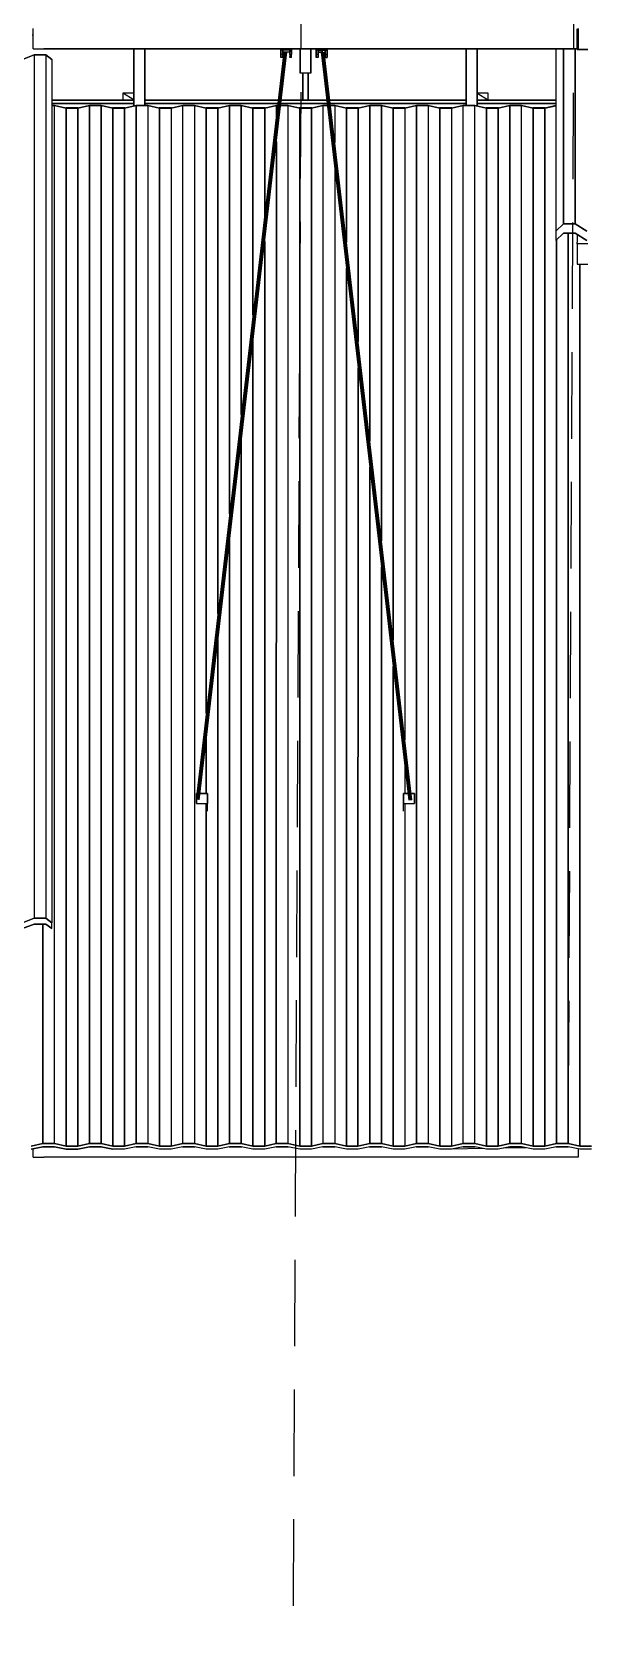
# Model space of a CAD drawing. Header units: millimetres. Extents: x -4997 to -4876, y -8737 to -8661.
# Drawn here: x -4926.13 to -4922.08, y -8713.15 to -8701.35 of the extents above; entities that cross this region are included whole.
import ezdxf

# ---------------------------------------------------------------- set-up
doc = ezdxf.new("R2010")
doc.units = ezdxf.units.MM
doc.header["$LTSCALE"] = 0.1
doc.linetypes.add('HIDDEN', pattern=[9.525, 6.35, -3.175])
for name, color, linetype in [('cobertura nova', 4, 'Continuous'), ('hachuras cobertura', 251, 'Continuous'), ('imagem', 7, 'Continuous'), ('layout cobertura', 251, 'Continuous')]:
    doc.layers.add(name, color=color, linetype=linetype)
picture_1 = doc.add_image_def('image1.jpg', size_in_pixel=(1920, 1080))

msp = doc.modelspace()

# ---------------------------------------------------------------- linework, layer by layer
at = {"layer": 'cobertura nova'}
for p, q in [((-4926.126, -8701.369), (-4926.133, -8701.369)), ((-4926.126, -8701.468), (-4926.126, -8701.318)), ((-4926.126, -8701.468), (-4926.126, -8701.369)), ((-4922.133, -8701.472), (-4922.133, -8701.322)), ((-4922.126, -8701.318), (-4922.126, -8701.468)), ((-4922.126, -8701.468), (-4922.126, -8701.318)), ((-4926.126, -8701.468), (-4926.046, -8701.468)), ((-4926.046, -8701.468), (-4924.308, -8701.468)), ((-4926.046, -8701.468), (-4924.308, -8701.468)), ((-4924.308, -8701.468), (-4926.046, -8701.468)), ((-4926.046, -8701.468), (-4926.046, -8701.468)), ((-4925.386, -8701.468), (-4926.046, -8701.468)), ((-4926.046, -8701.468), (-4926.046, -8701.468)), ((-4926.046, -8701.468), (-4922.126, -8701.468)), ((-4922.133, -8701.468), (-4926.046, -8701.468)), ((-4926.046, -8701.468), (-4922.206, -8701.468)), ((-4922.206, -8701.468), (-4926.046, -8701.468)), ((-4925.386, -8701.888), (-4925.386, -8701.468)), ((-4925.386, -8701.468), (-4925.386, -8701.888)), ((-4925.306, -8701.468), (-4925.306, -8701.885)), ((-4925.306, -8701.885), (-4925.306, -8701.468)), ((-4924.48, -8701.468), (-4925.306, -8701.468)), ((-4924.286, -8701.493), (-4924.929, -8706.981)), ((-4924.283, -8701.493), (-4924.929, -8706.981)), ((-4924.926, -8706.979), (-4924.275, -8701.493)), ((-4924.283, -8701.493), (-4924.926, -8706.979)), ((-4924.918, -8706.978), (-4924.267, -8701.493)), ((-4924.918, -8706.978), (-4924.275, -8701.493)), ((-4924.91, -8706.979), (-4924.263, -8701.493)), ((-4924.267, -8701.493), (-4924.91, -8706.979)), ((-4924.907, -8706.981), (-4924.263, -8701.493)), ((-4924.308, -8701.478), (-4924.308, -8701.468)), ((-4924.308, -8701.468), (-4924.308, -8701.478)), ((-4924.308, -8701.503), (-4924.308, -8701.468)), ((-4924.293, -8701.478), (-4924.308, -8701.478)), ((-4924.308, -8701.511), (-4924.308, -8701.478)), ((-4924.308, -8701.478), (-4924.308, -8701.511)), ((-4924.293, -8701.468), (-4924.293, -8701.478)), ((-4924.293, -8701.478), (-4924.293, -8701.468)), ((-4924.242, -8701.478), (-4924.293, -8701.478)), ((-4924.293, -8701.493), (-4924.293, -8701.478)), ((-4924.293, -8701.478), (-4924.293, -8701.511)), ((-4924.293, -8701.511), (-4924.293, -8701.478)), ((-4924.242, -8701.493), (-4924.293, -8701.493)), ((-4924.293, -8701.493), (-4924.293, -8701.503)), ((-4924.242, -8701.478), (-4924.242, -8701.468)), ((-4924.242, -8701.468), (-4924.242, -8701.478)), ((-4924.228, -8701.478), (-4924.242, -8701.478)), ((-4924.242, -8701.511), (-4924.242, -8701.478)), ((-4924.242, -8701.478), (-4924.242, -8701.493)), ((-4924.228, -8701.468), (-4924.228, -8701.478)), ((-4924.228, -8701.478), (-4924.228, -8701.468)), ((-4924.228, -8701.468), (-4924.048, -8701.468)), ((-4924.228, -8701.468), (-4924.048, -8701.468)), ((-4924.048, -8701.468), (-4924.228, -8701.468)), ((-4924.228, -8701.478), (-4924.228, -8701.511)), ((-4924.228, -8701.511), (-4924.228, -8701.478)), ((-4924.166, -8701.648), (-4924.166, -8701.468)), ((-4924.166, -8701.648), (-4924.166, -8701.468)), ((-4924.166, -8701.468), (-4924.166, -8701.648)), ((-4924.086, -8701.468), (-4924.086, -8701.648)), ((-4924.086, -8701.468), (-4924.086, -8701.648)), ((-4924.086, -8701.648), (-4924.086, -8701.468)), ((-4924.048, -8701.478), (-4924.048, -8701.468)), ((-4924.048, -8701.468), (-4924.048, -8701.478)), ((-4924.048, -8701.503), (-4924.048, -8701.468)), ((-4924.033, -8701.478), (-4924.048, -8701.478)), ((-4924.048, -8701.511), (-4924.048, -8701.478)), ((-4924.048, -8701.478), (-4924.048, -8701.511)), ((-4924.033, -8701.468), (-4924.033, -8701.478)), ((-4924.033, -8701.478), (-4924.033, -8701.468)), ((-4924.033, -8701.478), (-4924.033, -8701.511)), ((-4924.033, -8701.511), (-4924.033, -8701.478)), ((-4924.033, -8701.478), (-4924.033, -8701.478)), ((-4923.982, -8701.478), (-4924.033, -8701.478)), ((-4924.033, -8701.493), (-4924.033, -8701.478)), ((-4924.033, -8701.478), (-4923.982, -8701.478)), ((-4924.033, -8701.503), (-4924.033, -8701.493)), ((-4924.033, -8701.493), (-4924.002, -8701.493)), ((-4924.002, -8701.493), (-4924.033, -8701.493)), ((-4924.014, -8701.478), (-4924.014, -8701.478)), ((-4924.012, -8701.493), (-4923.369, -8706.981)), ((-4924.011, -8701.478), (-4924.011, -8701.478)), ((-4924.011, -8701.478), (-4924.011, -8701.478)), ((-4924.009, -8701.493), (-4923.365, -8706.983)), ((-4924.009, -8701.493), (-4923.369, -8706.981)), ((-4924.003, -8701.478), (-4923.357, -8706.984)), ((-4923.365, -8706.983), (-4924.003, -8701.478)), ((-4923.357, -8706.984), (-4923.994, -8701.493)), ((-4923.349, -8706.983), (-4923.993, -8701.493)), ((-4923.349, -8706.983), (-4923.99, -8701.493)), ((-4923.346, -8706.981), (-4923.99, -8701.493)), ((-4923.982, -8701.478), (-4923.982, -8701.468)), ((-4923.982, -8701.468), (-4923.982, -8701.478)), ((-4923.982, -8701.478), (-4923.968, -8701.478)), ((-4923.982, -8701.511), (-4923.982, -8701.478)), ((-4923.982, -8701.478), (-4923.982, -8701.511)), ((-4923.982, -8701.478), (-4923.982, -8701.493)), ((-4923.968, -8701.478), (-4923.968, -8701.468)), ((-4923.968, -8701.468), (-4923.968, -8701.478)), ((-4923.968, -8701.468), (-4922.288, -8701.468)), ((-4923.968, -8701.468), (-4922.288, -8701.468)), ((-4922.288, -8701.468), (-4923.968, -8701.468)), ((-4923.968, -8701.511), (-4923.968, -8701.478)), ((-4923.968, -8701.478), (-4923.968, -8701.511)), ((-4922.946, -8701.885), (-4922.946, -8701.468)), ((-4922.946, -8701.468), (-4922.946, -8701.885)), ((-4922.866, -8701.468), (-4922.866, -8701.888)), ((-4922.866, -8701.888), (-4922.866, -8701.468)), ((-4922.288, -8701.468), (-4922.288, -8701.503)), ((-4922.288, -8701.468), (-4922.288, -8702.807)), ((-4922.126, -8701.468), (-4922.206, -8701.468)), ((-4922.133, -8701.472), (-4922.133, -8701.468)), ((-4922.053, -8701.472), (-4922.133, -8701.472)), ((-4922.133, -8701.472), (-4922.053, -8701.472)), ((-4926.118, -8701.512), (-4926.204, -8701.546)), ((-4926.204, -8701.546), (-4926.118, -8701.512)), ((-4926.033, -8701.512), (-4926.118, -8701.512)), ((-4926.118, -8701.512), (-4926.033, -8701.512)), ((-4925.989, -8701.546), (-4926.033, -8701.512)), ((-4926.033, -8701.512), (-4925.989, -8701.546)), ((-4925.989, -8701.546), (-4925.989, -8701.546)), ((-4925.989, -8701.546), (-4925.989, -8707.884)), ((-4924.308, -8701.524), (-4924.308, -8701.503)), ((-4924.293, -8701.511), (-4924.308, -8701.511)), ((-4924.308, -8701.531), (-4924.308, -8701.511)), ((-4924.308, -8701.511), (-4924.308, -8701.531)), ((-4924.308, -8701.524), (-4924.308, -8701.531)), ((-4924.308, -8701.531), (-4924.308, -8701.524)), ((-4924.293, -8701.531), (-4924.308, -8701.531)), ((-4924.293, -8701.503), (-4924.293, -8701.524)), ((-4924.293, -8701.511), (-4924.293, -8701.531)), ((-4924.293, -8701.531), (-4924.293, -8701.511)), ((-4924.293, -8701.524), (-4924.293, -8701.531)), ((-4924.228, -8701.511), (-4924.242, -8701.511)), ((-4924.242, -8701.511), (-4924.242, -8701.531)), ((-4924.242, -8701.531), (-4924.242, -8701.524)), ((-4924.228, -8701.531), (-4924.242, -8701.531)), ((-4924.228, -8701.531), (-4924.228, -8701.511)), ((-4924.048, -8701.524), (-4924.048, -8701.503)), ((-4924.033, -8701.511), (-4924.048, -8701.511)), ((-4924.048, -8701.531), (-4924.048, -8701.511)), ((-4924.048, -8701.511), (-4924.048, -8701.531)), ((-4924.048, -8701.524), (-4924.048, -8701.531)), ((-4924.048, -8701.531), (-4924.048, -8701.524)), ((-4924.033, -8701.531), (-4924.048, -8701.531)), ((-4924.033, -8701.503), (-4924.033, -8701.503)), ((-4924.033, -8701.524), (-4924.033, -8701.503)), ((-4924.033, -8701.511), (-4924.033, -8701.531)), ((-4924.033, -8701.531), (-4924.033, -8701.511)), ((-4923.982, -8701.511), (-4923.982, -8701.511)), ((-4923.982, -8701.511), (-4923.968, -8701.511)), ((-4923.982, -8701.531), (-4923.982, -8701.511)), ((-4923.968, -8701.511), (-4923.982, -8701.511)), ((-4923.982, -8701.511), (-4923.982, -8701.531)), ((-4923.982, -8701.531), (-4923.982, -8701.531)), ((-4923.982, -8701.531), (-4923.968, -8701.531)), ((-4923.982, -8701.531), (-4923.982, -8701.531)), ((-4923.968, -8701.531), (-4923.982, -8701.531)), ((-4923.982, -8701.531), (-4923.982, -8701.531)), ((-4923.968, -8701.531), (-4923.968, -8701.511)), ((-4923.968, -8701.511), (-4923.968, -8701.511)), ((-4923.968, -8701.511), (-4923.968, -8701.531)), ((-4923.968, -8701.531), (-4923.968, -8701.524)), ((-4923.968, -8701.531), (-4923.968, -8701.531)), ((-4922.288, -8701.503), (-4922.288, -8702.876)), ((-4924.086, -8701.648), (-4924.166, -8701.648)), ((-4924.146, -8701.843), (-4924.146, -8701.648)), ((-4924.146, -8701.648), (-4924.146, -8701.843)), ((-4924.146, -8701.648), (-4924.146, -8701.843)), ((-4924.106, -8701.648), (-4924.106, -8701.843)), ((-4924.106, -8701.843), (-4924.106, -8701.648)), ((-4925.989, -8701.843), (-4925.386, -8701.843)), ((-4925.989, -8701.845), (-4925.386, -8701.845)), ((-4925.386, -8701.793), (-4925.466, -8701.793)), ((-4925.386, -8701.842), (-4925.466, -8701.793)), ((-4925.466, -8701.793), (-4925.466, -8701.842)), ((-4925.466, -8701.843), (-4925.466, -8701.842)), ((-4925.466, -8701.842), (-4925.386, -8701.842)), ((-4925.386, -8701.842), (-4925.386, -8701.793)), ((-4925.386, -8701.843), (-4925.386, -8701.842)), ((-4925.306, -8701.843), (-4924.327, -8701.843)), ((-4925.306, -8701.845), (-4924.327, -8701.845)), ((-4924.305, -8701.845), (-4923.971, -8701.845)), ((-4924.304, -8701.843), (-4923.971, -8701.843)), ((-4923.949, -8701.843), (-4922.946, -8701.843)), ((-4923.948, -8701.845), (-4922.946, -8701.845)), ((-4922.786, -8701.793), (-4922.866, -8701.793)), ((-4922.866, -8701.793), (-4922.786, -8701.842)), ((-4922.866, -8701.842), (-4922.866, -8701.843)), ((-4922.866, -8701.842), (-4922.786, -8701.842)), ((-4922.866, -8701.843), (-4922.288, -8701.843)), ((-4922.866, -8701.845), (-4922.288, -8701.845)), ((-4922.786, -8701.842), (-4922.786, -8701.793)), ((-4922.786, -8701.843), (-4922.786, -8701.842)), ((-4925.386, -8701.869), (-4925.989, -8701.869)), ((-4925.989, -8701.869), (-4925.386, -8701.869)), ((-4925.989, -8701.885), (-4925.969, -8701.885)), ((-4925.969, -8701.885), (-4925.989, -8701.885)), ((-4925.969, -8701.885), (-4925.883, -8701.903)), ((-4925.883, -8701.903), (-4925.969, -8701.885)), ((-4925.795, -8701.902), (-4925.886, -8701.902)), ((-4925.886, -8701.902), (-4925.795, -8701.902)), ((-4925.798, -8701.903), (-4925.883, -8701.903)), ((-4925.883, -8701.903), (-4925.798, -8701.903)), ((-4925.712, -8701.885), (-4925.798, -8701.903)), ((-4925.798, -8701.903), (-4925.712, -8701.885)), ((-4925.626, -8701.885), (-4925.712, -8701.885)), ((-4925.712, -8701.885), (-4925.626, -8701.885)), ((-4925.54, -8701.903), (-4925.626, -8701.885)), ((-4925.626, -8701.885), (-4925.54, -8701.903)), ((-4925.452, -8701.902), (-4925.543, -8701.902)), ((-4925.543, -8701.902), (-4925.452, -8701.902)), ((-4925.455, -8701.903), (-4925.54, -8701.903)), ((-4925.54, -8701.903), (-4925.455, -8701.903)), ((-4925.369, -8701.885), (-4925.455, -8701.903)), ((-4925.455, -8701.903), (-4925.369, -8701.885)), ((-4925.369, -8701.885), (-4925.283, -8701.885)), ((-4925.283, -8701.885), (-4925.369, -8701.885)), ((-4924.33, -8701.869), (-4925.306, -8701.869)), ((-4925.306, -8701.869), (-4924.33, -8701.869)), ((-4925.283, -8701.885), (-4925.198, -8701.903)), ((-4925.198, -8701.903), (-4925.283, -8701.885)), ((-4925.109, -8701.902), (-4925.2, -8701.902)), ((-4925.2, -8701.902), (-4925.109, -8701.902)), ((-4925.198, -8701.903), (-4925.112, -8701.903)), ((-4925.112, -8701.903), (-4925.198, -8701.903)), ((-4925.112, -8701.903), (-4925.026, -8701.885)), ((-4925.026, -8701.885), (-4925.112, -8701.903)), ((-4925.026, -8701.885), (-4924.94, -8701.885)), ((-4924.94, -8701.885), (-4925.026, -8701.885)), ((-4924.94, -8701.885), (-4924.855, -8701.903)), ((-4924.855, -8701.903), (-4924.94, -8701.885)), ((-4924.766, -8701.902), (-4924.858, -8701.902)), ((-4924.858, -8701.902), (-4924.766, -8701.902)), ((-4924.769, -8701.903), (-4924.855, -8701.903)), ((-4924.855, -8701.903), (-4924.769, -8701.903)), ((-4924.683, -8701.885), (-4924.769, -8701.903)), ((-4924.769, -8701.903), (-4924.683, -8701.885)), ((-4924.598, -8701.885), (-4924.683, -8701.885)), ((-4924.683, -8701.885), (-4924.598, -8701.885)), ((-4924.512, -8701.903), (-4924.598, -8701.885)), ((-4924.598, -8701.885), (-4924.512, -8701.903)), ((-4924.423, -8701.902), (-4924.515, -8701.902)), ((-4924.515, -8701.902), (-4924.423, -8701.902)), ((-4924.426, -8701.903), (-4924.512, -8701.903)), ((-4924.512, -8701.903), (-4924.426, -8701.903)), ((-4924.34, -8701.885), (-4924.426, -8701.903)), ((-4924.426, -8701.903), (-4924.34, -8701.885)), ((-4924.34, -8701.96), (-4924.34, -8701.885)), ((-4924.34, -8701.885), (-4924.332, -8701.885)), ((-4924.332, -8701.885), (-4924.34, -8701.885)), ((-4924.309, -8701.885), (-4924.255, -8701.885)), ((-4924.255, -8701.885), (-4924.309, -8701.885)), ((-4923.968, -8701.869), (-4924.307, -8701.869)), ((-4924.307, -8701.869), (-4923.968, -8701.869)), ((-4924.255, -8701.885), (-4924.169, -8701.903)), ((-4924.169, -8701.903), (-4924.255, -8701.885)), ((-4924.081, -8701.902), (-4924.172, -8701.902)), ((-4924.172, -8701.902), (-4924.081, -8701.902)), ((-4924.083, -8701.903), (-4924.169, -8701.903)), ((-4924.169, -8701.903), (-4924.083, -8701.903)), ((-4924.083, -8701.903), (-4923.998, -8701.885)), ((-4923.998, -8701.885), (-4924.083, -8701.903)), ((-4923.998, -8701.885), (-4923.966, -8701.885)), ((-4923.966, -8701.885), (-4923.998, -8701.885)), ((-4922.946, -8701.869), (-4923.945, -8701.869)), ((-4923.945, -8701.869), (-4922.946, -8701.869)), ((-4923.944, -8701.885), (-4923.912, -8701.885)), ((-4923.912, -8701.885), (-4923.944, -8701.885)), ((-4923.912, -8701.885), (-4923.826, -8701.903)), ((-4923.826, -8701.903), (-4923.912, -8701.885)), ((-4923.738, -8701.902), (-4923.829, -8701.902)), ((-4923.829, -8701.902), (-4923.738, -8701.902)), ((-4923.74, -8701.903), (-4923.826, -8701.903)), ((-4923.826, -8701.903), (-4923.74, -8701.903)), ((-4923.655, -8701.885), (-4923.74, -8701.903)), ((-4923.74, -8701.903), (-4923.655, -8701.885)), ((-4923.569, -8701.885), (-4923.655, -8701.885)), ((-4923.655, -8701.885), (-4923.569, -8701.885)), ((-4923.483, -8701.903), (-4923.569, -8701.885)), ((-4923.569, -8701.885), (-4923.483, -8701.903)), ((-4923.395, -8701.902), (-4923.486, -8701.902)), ((-4923.486, -8701.902), (-4923.395, -8701.902)), ((-4923.483, -8701.903), (-4923.398, -8701.903)), ((-4923.398, -8701.903), (-4923.483, -8701.903)), ((-4923.312, -8701.885), (-4923.398, -8701.903)), ((-4923.398, -8701.903), (-4923.312, -8701.885)), ((-4923.226, -8701.885), (-4923.312, -8701.885)), ((-4923.312, -8701.885), (-4923.226, -8701.885)), ((-4923.14, -8701.903), (-4923.226, -8701.885)), ((-4923.226, -8701.885), (-4923.14, -8701.903)), ((-4923.052, -8701.902), (-4923.143, -8701.902)), ((-4923.143, -8701.902), (-4923.052, -8701.902)), ((-4923.14, -8701.903), (-4923.055, -8701.903)), ((-4923.055, -8701.903), (-4923.14, -8701.903)), ((-4922.969, -8701.885), (-4923.055, -8701.903)), ((-4923.055, -8701.903), (-4922.969, -8701.885)), ((-4922.883, -8701.885), (-4922.969, -8701.885)), ((-4922.969, -8701.885), (-4922.883, -8701.885)), ((-4922.798, -8701.903), (-4922.883, -8701.885)), ((-4922.883, -8701.885), (-4922.798, -8701.903)), ((-4922.288, -8701.869), (-4922.866, -8701.869)), ((-4922.866, -8701.869), (-4922.288, -8701.869)), ((-4922.709, -8701.902), (-4922.8, -8701.902)), ((-4922.8, -8701.902), (-4922.709, -8701.902)), ((-4922.712, -8701.903), (-4922.798, -8701.903)), ((-4922.798, -8701.903), (-4922.712, -8701.903)), ((-4922.626, -8701.885), (-4922.712, -8701.903)), ((-4922.712, -8701.903), (-4922.626, -8701.885)), ((-4922.54, -8701.885), (-4922.626, -8701.885)), ((-4922.626, -8701.885), (-4922.54, -8701.885)), ((-4922.455, -8701.903), (-4922.54, -8701.885)), ((-4922.54, -8701.885), (-4922.455, -8701.903)), ((-4922.366, -8701.902), (-4922.457, -8701.902)), ((-4922.457, -8701.902), (-4922.366, -8701.902)), ((-4922.369, -8701.903), (-4922.455, -8701.903)), ((-4922.455, -8701.903), (-4922.369, -8701.903)), ((-4922.288, -8701.885), (-4922.369, -8701.903)), ((-4922.369, -8701.903), (-4922.288, -8701.886)), ((-4922.233, -8702.753), (-4922.288, -8702.807)), ((-4922.288, -8702.807), (-4922.233, -8702.753)), ((-4922.233, -8702.753), (-4922.147, -8702.753)), ((-4922.147, -8702.753), (-4922.233, -8702.753)), ((-4922.147, -8702.753), (-4922.061, -8702.807)), ((-4922.061, -8702.807), (-4922.147, -8702.753)), ((-4922.288, -8702.807), (-4922.288, -8702.876)), ((-4922.288, -8702.876), (-4922.233, -8702.822)), ((-4922.233, -8702.822), (-4922.288, -8702.876)), ((-4922.233, -8702.822), (-4922.233, -8702.822)), ((-4922.147, -8702.822), (-4922.233, -8702.822)), ((-4922.233, -8702.822), (-4922.147, -8702.822)), ((-4922.061, -8702.876), (-4922.147, -8702.822)), ((-4922.147, -8702.822), (-4922.061, -8702.876)), ((-4922.133, -8702.831), (-4922.133, -8702.887)), ((-4922.133, -8702.901), (-4922.133, -8702.887)), ((-4922.053, -8702.901), (-4922.133, -8702.901)), ((-4922.133, -8702.901), (-4922.133, -8703.048)), ((-4922.133, -8703.048), (-4922.053, -8703.048)), ((-4924.855, -8706.537), (-4924.855, -8706.934)), ((-4924.929, -8706.981), (-4924.926, -8706.979)), ((-4924.929, -8706.981), (-4924.926, -8706.98)), ((-4924.926, -8706.983), (-4924.929, -8706.981)), ((-4924.924, -8706.934), (-4924.926, -8706.934)), ((-4924.926, -8706.934), (-4924.926, -8706.954)), ((-4924.926, -8706.954), (-4924.926, -8706.934)), ((-4924.926, -8706.934), (-4924.924, -8706.934)), ((-4924.926, -8706.954), (-4924.926, -8707.009)), ((-4924.926, -8707.009), (-4924.926, -8706.954)), ((-4924.926, -8707.009), (-4924.846, -8707.009)), ((-4924.846, -8706.934), (-4924.901, -8706.934)), ((-4924.901, -8706.934), (-4924.846, -8706.934)), ((-4924.846, -8707.009), (-4924.846, -8706.934)), ((-4924.846, -8706.934), (-4924.846, -8706.934)), ((-4924.846, -8706.934), (-4924.846, -8707.009)), ((-4924.846, -8707.065), (-4924.846, -8707.009)), ((-4923.374, -8706.934), (-4923.406, -8706.934)), ((-4923.406, -8706.989), (-4923.406, -8706.934)), ((-4923.406, -8706.934), (-4923.406, -8707.009)), ((-4923.406, -8707.009), (-4923.406, -8706.934)), ((-4923.406, -8706.934), (-4923.374, -8706.934)), ((-4923.406, -8707.065), (-4923.406, -8707.009)), ((-4923.406, -8707.009), (-4923.326, -8707.009)), ((-4923.326, -8706.934), (-4923.352, -8706.934)), ((-4923.352, -8706.934), (-4923.326, -8706.934)), ((-4923.326, -8707.009), (-4923.326, -8706.934)), ((-4923.326, -8706.934), (-4923.326, -8707.009)), ((-4926.118, -8707.85), (-4926.204, -8707.884)), ((-4926.204, -8707.884), (-4926.118, -8707.85)), ((-4926.033, -8707.85), (-4926.118, -8707.85)), ((-4926.118, -8707.85), (-4926.033, -8707.85)), ((-4925.989, -8707.884), (-4926.033, -8707.85)), ((-4926.033, -8707.85), (-4925.989, -8707.884)), ((-4926.204, -8707.927), (-4926.119, -8707.893)), ((-4926.119, -8707.893), (-4926.204, -8707.927)), ((-4926.119, -8707.893), (-4926.119, -8707.893)), ((-4926.119, -8707.893), (-4926.033, -8707.893)), ((-4926.033, -8707.893), (-4926.119, -8707.893)), ((-4926.033, -8707.893), (-4926.033, -8707.893)), ((-4926.033, -8707.893), (-4925.989, -8707.927)), ((-4925.989, -8707.927), (-4926.033, -8707.893)), ((-4925.989, -8707.927), (-4925.989, -8707.884)), ((-4925.989, -8707.927), (-4925.989, -8707.927)), ((-4926.141, -8709.523), (-4926.055, -8709.505)), ((-4926.055, -8709.505), (-4926.141, -8709.523)), ((-4925.969, -8709.505), (-4926.055, -8709.505)), ((-4926.055, -8709.505), (-4925.969, -8709.505)), ((-4926.055, -8709.505), (-4926.055, -8709.505)), ((-4926.055, -8709.505), (-4926.055, -8709.505)), ((-4925.883, -8709.523), (-4925.969, -8709.505)), ((-4925.969, -8709.505), (-4925.883, -8709.523)), ((-4925.969, -8709.505), (-4925.969, -8709.505)), ((-4925.969, -8709.505), (-4925.969, -8709.505)), ((-4925.883, -8709.523), (-4925.798, -8709.523)), ((-4925.798, -8709.523), (-4925.883, -8709.523)), ((-4925.883, -8709.523), (-4925.883, -8709.523)), ((-4925.883, -8709.523), (-4925.883, -8709.523)), ((-4925.798, -8709.523), (-4925.712, -8709.505)), ((-4925.712, -8709.505), (-4925.798, -8709.523)), ((-4925.798, -8709.523), (-4925.798, -8709.523)), ((-4925.798, -8709.523), (-4925.798, -8709.523)), ((-4925.712, -8709.505), (-4925.626, -8709.505)), ((-4925.626, -8709.505), (-4925.712, -8709.505)), ((-4925.712, -8709.505), (-4925.712, -8709.505)), ((-4925.712, -8709.505), (-4925.712, -8709.505)), ((-4925.626, -8709.505), (-4925.541, -8709.523)), ((-4925.541, -8709.523), (-4925.626, -8709.505)), ((-4925.626, -8709.505), (-4925.626, -8709.505)), ((-4925.626, -8709.505), (-4925.626, -8709.505)), ((-4925.541, -8709.523), (-4925.455, -8709.523)), ((-4925.455, -8709.523), (-4925.541, -8709.523)), ((-4925.54, -8709.523), (-4925.54, -8709.523)), ((-4925.54, -8709.523), (-4925.54, -8709.523)), ((-4925.455, -8709.523), (-4925.369, -8709.505)), ((-4925.369, -8709.505), (-4925.455, -8709.523)), ((-4925.455, -8709.523), (-4925.455, -8709.523)), ((-4925.283, -8709.505), (-4925.369, -8709.505)), ((-4925.369, -8709.505), (-4925.369, -8709.505)), ((-4925.369, -8709.505), (-4925.283, -8709.505)), ((-4925.369, -8709.505), (-4925.369, -8709.505)), ((-4925.198, -8709.523), (-4925.283, -8709.505)), ((-4925.283, -8709.505), (-4925.198, -8709.523)), ((-4925.283, -8709.505), (-4925.283, -8709.505)), ((-4925.283, -8709.505), (-4925.283, -8709.505)), ((-4925.112, -8709.523), (-4925.198, -8709.523)), ((-4925.198, -8709.523), (-4925.112, -8709.523)), ((-4925.198, -8709.523), (-4925.198, -8709.523)), ((-4925.198, -8709.523), (-4925.198, -8709.523)), ((-4925.026, -8709.505), (-4925.112, -8709.523)), ((-4925.112, -8709.523), (-4925.026, -8709.505)), ((-4925.112, -8709.523), (-4925.112, -8709.523)), ((-4925.112, -8709.523), (-4925.112, -8709.523)), ((-4925.026, -8709.505), (-4925.026, -8709.505)), ((-4924.941, -8709.505), (-4925.026, -8709.505)), ((-4925.026, -8709.505), (-4924.941, -8709.505)), ((-4925.026, -8709.505), (-4925.026, -8709.505)), ((-4924.855, -8709.523), (-4924.941, -8709.505)), ((-4924.941, -8709.505), (-4924.855, -8709.523)), ((-4924.94, -8709.505), (-4924.94, -8709.505)), ((-4924.855, -8709.523), (-4924.855, -8709.523)), ((-4924.855, -8709.523), (-4924.769, -8709.523)), ((-4924.769, -8709.523), (-4924.855, -8709.523)), ((-4924.769, -8709.523), (-4924.683, -8709.505)), ((-4924.683, -8709.505), (-4924.769, -8709.523)), ((-4924.769, -8709.523), (-4924.769, -8709.523)), ((-4924.683, -8709.505), (-4924.683, -8709.505)), ((-4924.683, -8709.505), (-4924.598, -8709.505)), ((-4924.598, -8709.505), (-4924.683, -8709.505)), ((-4924.683, -8709.505), (-4924.683, -8709.505)), ((-4924.598, -8709.505), (-4924.512, -8709.523)), ((-4924.512, -8709.523), (-4924.598, -8709.505)), ((-4924.598, -8709.505), (-4924.598, -8709.505)), ((-4924.598, -8709.505), (-4924.598, -8709.505)), ((-4924.512, -8709.523), (-4924.426, -8709.523)), ((-4924.426, -8709.523), (-4924.512, -8709.523)), ((-4924.512, -8709.523), (-4924.512, -8709.523)), ((-4924.512, -8709.523), (-4924.512, -8709.523)), ((-4924.426, -8709.523), (-4924.341, -8709.505)), ((-4924.341, -8709.505), (-4924.426, -8709.523)), ((-4924.426, -8709.523), (-4924.426, -8709.523)), ((-4924.426, -8709.523), (-4924.426, -8709.523)), ((-4924.255, -8709.505), (-4924.341, -8709.505)), ((-4924.341, -8709.505), (-4924.255, -8709.505)), ((-4924.34, -8709.505), (-4924.34, -8709.505)), ((-4924.34, -8709.505), (-4924.34, -8709.505)), ((-4924.169, -8709.523), (-4924.255, -8709.505)), ((-4924.255, -8709.505), (-4924.169, -8709.523)), ((-4924.255, -8709.505), (-4924.255, -8709.505)), ((-4924.255, -8709.505), (-4924.255, -8709.505)), ((-4924.169, -8709.523), (-4924.169, -8709.523)), ((-4924.169, -8709.523), (-4924.083, -8709.523)), ((-4924.083, -8709.523), (-4924.169, -8709.523)), ((-4924.169, -8709.523), (-4924.169, -8709.523)), ((-4923.998, -8709.505), (-4924.083, -8709.523)), ((-4924.083, -8709.523), (-4923.998, -8709.505)), ((-4924.083, -8709.523), (-4924.083, -8709.523)), ((-4923.912, -8709.505), (-4923.998, -8709.505)), ((-4923.998, -8709.505), (-4923.998, -8709.505)), ((-4923.998, -8709.505), (-4923.912, -8709.505)), ((-4923.998, -8709.505), (-4923.998, -8709.505)), ((-4923.826, -8709.523), (-4923.912, -8709.505)), ((-4923.912, -8709.505), (-4923.826, -8709.523)), ((-4923.912, -8709.505), (-4923.912, -8709.505)), ((-4923.912, -8709.505), (-4923.912, -8709.505)), ((-4923.826, -8709.523), (-4923.741, -8709.523)), ((-4923.741, -8709.523), (-4923.826, -8709.523)), ((-4923.826, -8709.523), (-4923.826, -8709.523)), ((-4923.826, -8709.523), (-4923.826, -8709.523)), ((-4923.741, -8709.523), (-4923.655, -8709.505)), ((-4923.655, -8709.505), (-4923.741, -8709.523)), ((-4923.74, -8709.523), (-4923.74, -8709.523)), ((-4923.74, -8709.523), (-4923.74, -8709.523)), ((-4923.655, -8709.505), (-4923.569, -8709.505)), ((-4923.569, -8709.505), (-4923.655, -8709.505)), ((-4923.655, -8709.505), (-4923.655, -8709.505)), ((-4923.655, -8709.505), (-4923.655, -8709.505)), ((-4923.569, -8709.505), (-4923.483, -8709.523)), ((-4923.483, -8709.523), (-4923.569, -8709.505)), ((-4923.569, -8709.505), (-4923.569, -8709.505)), ((-4923.569, -8709.505), (-4923.569, -8709.505)), ((-4923.398, -8709.523), (-4923.483, -8709.523)), ((-4923.483, -8709.523), (-4923.398, -8709.523)), ((-4923.483, -8709.523), (-4923.483, -8709.523)), ((-4923.483, -8709.523), (-4923.483, -8709.523)), ((-4923.312, -8709.505), (-4923.398, -8709.523)), ((-4923.398, -8709.523), (-4923.312, -8709.505)), ((-4923.398, -8709.523), (-4923.398, -8709.523)), ((-4923.398, -8709.523), (-4923.398, -8709.523)), ((-4923.226, -8709.505), (-4923.312, -8709.505)), ((-4923.312, -8709.505), (-4923.226, -8709.505)), ((-4923.312, -8709.505), (-4923.312, -8709.505)), ((-4923.312, -8709.505), (-4923.312, -8709.505)), ((-4923.141, -8709.523), (-4923.226, -8709.505)), ((-4923.226, -8709.505), (-4923.141, -8709.524)), ((-4923.226, -8709.505), (-4923.226, -8709.505)), ((-4923.226, -8709.505), (-4923.226, -8709.505)), ((-4923.055, -8709.523), (-4923.141, -8709.523)), ((-4923.141, -8709.524), (-4923.055, -8709.524)), ((-4923.14, -8709.523), (-4923.14, -8709.524)), ((-4923.14, -8709.524), (-4923.14, -8709.523)), ((-4922.969, -8709.505), (-4923.055, -8709.523)), ((-4923.055, -8709.524), (-4922.969, -8709.505)), ((-4923.055, -8709.523), (-4923.055, -8709.523)), ((-4923.055, -8709.523), (-4923.055, -8709.523)), ((-4922.883, -8709.505), (-4922.969, -8709.505)), ((-4922.969, -8709.505), (-4922.883, -8709.505)), ((-4922.969, -8709.505), (-4922.969, -8709.505)), ((-4922.969, -8709.505), (-4922.969, -8709.505)), ((-4922.798, -8709.523), (-4922.883, -8709.505)), ((-4922.883, -8709.505), (-4922.798, -8709.524)), ((-4922.883, -8709.505), (-4922.883, -8709.505)), ((-4922.883, -8709.505), (-4922.883, -8709.505)), ((-4922.712, -8709.523), (-4922.798, -8709.523)), ((-4922.798, -8709.523), (-4922.798, -8709.524)), ((-4922.798, -8709.524), (-4922.798, -8709.523)), ((-4922.798, -8709.524), (-4922.712, -8709.524)), ((-4922.712, -8709.524), (-4922.626, -8709.505)), ((-4922.626, -8709.505), (-4922.712, -8709.523)), ((-4922.712, -8709.523), (-4922.712, -8709.523)), ((-4922.712, -8709.523), (-4922.712, -8709.523)), ((-4922.541, -8709.505), (-4922.626, -8709.505)), ((-4922.626, -8709.505), (-4922.541, -8709.505)), ((-4922.626, -8709.505), (-4922.626, -8709.505)), ((-4922.626, -8709.505), (-4922.626, -8709.505)), ((-4922.455, -8709.523), (-4922.541, -8709.505)), ((-4922.541, -8709.505), (-4922.455, -8709.524)), ((-4922.54, -8709.505), (-4922.54, -8709.505)), ((-4922.54, -8709.505), (-4922.54, -8709.505)), ((-4922.455, -8709.523), (-4922.455, -8709.524)), ((-4922.369, -8709.523), (-4922.455, -8709.523)), ((-4922.455, -8709.524), (-4922.455, -8709.523)), ((-4922.455, -8709.524), (-4922.369, -8709.524)), ((-4922.369, -8709.524), (-4922.283, -8709.505)), ((-4922.283, -8709.505), (-4922.369, -8709.523)), ((-4922.369, -8709.524), (-4922.369, -8709.523)), ((-4922.369, -8709.523), (-4922.369, -8709.524)), ((-4922.283, -8709.505), (-4922.198, -8709.505)), ((-4922.283, -8709.505), (-4922.283, -8709.505)), ((-4922.283, -8709.505), (-4922.283, -8709.505)), ((-4922.198, -8709.505), (-4922.283, -8709.505)), ((-4922.198, -8709.505), (-4922.112, -8709.524)), ((-4922.198, -8709.505), (-4922.198, -8709.505)), ((-4922.198, -8709.505), (-4922.198, -8709.505)), ((-4922.112, -8709.523), (-4922.198, -8709.505)), ((-4922.112, -8709.524), (-4922.112, -8709.523)), ((-4922.112, -8709.523), (-4922.112, -8709.524)), ((-4922.026, -8709.523), (-4922.112, -8709.523)), ((-4922.112, -8709.524), (-4922.026, -8709.524)), ((-4926.055, -8709.529), (-4926.14, -8709.547)), ((-4926.14, -8709.547), (-4926.055, -8709.529)), ((-4926.126, -8709.605), (-4926.126, -8709.544)), ((-4926.126, -8709.605), (-4926.046, -8709.605)), ((-4926.058, -8709.529), (-4926.046, -8709.529)), ((-4925.969, -8709.529), (-4926.055, -8709.529)), ((-4926.055, -8709.529), (-4925.969, -8709.529)), ((-4926.046, -8709.529), (-4926.046, -8709.529)), ((-4926.046, -8709.529), (-4926.046, -8709.529)), ((-4926.046, -8709.529), (-4925.966, -8709.529)), ((-4922.206, -8709.605), (-4926.046, -8709.605)), ((-4925.883, -8709.547), (-4925.969, -8709.529)), ((-4925.969, -8709.529), (-4925.883, -8709.547)), ((-4925.798, -8709.547), (-4925.883, -8709.547)), ((-4925.883, -8709.547), (-4925.798, -8709.547)), ((-4925.798, -8709.547), (-4925.712, -8709.529)), ((-4925.712, -8709.529), (-4925.798, -8709.547)), ((-4925.715, -8709.529), (-4925.623, -8709.529)), ((-4925.712, -8709.529), (-4925.626, -8709.529)), ((-4925.626, -8709.529), (-4925.712, -8709.529)), ((-4925.626, -8709.529), (-4925.54, -8709.547)), ((-4925.54, -8709.547), (-4925.626, -8709.529)), ((-4925.455, -8709.547), (-4925.54, -8709.547)), ((-4925.369, -8709.529), (-4925.455, -8709.547)), ((-4925.372, -8709.529), (-4925.28, -8709.529)), ((-4925.283, -8709.529), (-4925.369, -8709.529)), ((-4925.198, -8709.547), (-4925.283, -8709.529)), ((-4925.112, -8709.547), (-4925.198, -8709.547)), ((-4925.026, -8709.529), (-4925.112, -8709.547)), ((-4925.029, -8709.529), (-4924.937, -8709.529)), ((-4924.94, -8709.529), (-4925.026, -8709.529)), ((-4924.855, -8709.547), (-4924.94, -8709.529)), ((-4924.769, -8709.547), (-4924.855, -8709.547)), ((-4924.683, -8709.529), (-4924.769, -8709.547)), ((-4924.686, -8709.529), (-4924.594, -8709.529)), ((-4924.598, -8709.529), (-4924.683, -8709.529)), ((-4924.512, -8709.547), (-4924.598, -8709.529)), ((-4924.426, -8709.547), (-4924.512, -8709.547)), ((-4924.34, -8709.529), (-4924.426, -8709.547)), ((-4924.343, -8709.529), (-4924.252, -8709.529)), ((-4924.255, -8709.529), (-4924.34, -8709.529)), ((-4924.169, -8709.547), (-4924.255, -8709.529)), ((-4924.083, -8709.547), (-4924.169, -8709.547)), ((-4923.998, -8709.529), (-4924.083, -8709.547)), ((-4924.001, -8709.529), (-4923.909, -8709.529)), ((-4923.912, -8709.529), (-4923.998, -8709.529)), ((-4923.826, -8709.547), (-4923.912, -8709.529)), ((-4923.74, -8709.547), (-4923.826, -8709.547)), ((-4923.655, -8709.529), (-4923.74, -8709.547)), ((-4923.658, -8709.529), (-4923.566, -8709.529)), ((-4923.569, -8709.529), (-4923.655, -8709.529)), ((-4923.483, -8709.547), (-4923.569, -8709.529)), ((-4923.398, -8709.547), (-4923.483, -8709.547)), ((-4923.312, -8709.529), (-4923.398, -8709.547)), ((-4923.315, -8709.529), (-4923.223, -8709.529)), ((-4923.226, -8709.529), (-4923.312, -8709.529)), ((-4923.14, -8709.547), (-4923.226, -8709.529)), ((-4923.055, -8709.547), (-4923.14, -8709.547)), ((-4922.969, -8709.529), (-4923.055, -8709.547)), ((-4922.823, -8709.541), (-4923.05, -8709.546)), ((-4922.972, -8709.529), (-4922.88, -8709.529)), ((-4922.883, -8709.529), (-4922.969, -8709.529)), ((-4922.798, -8709.547), (-4922.883, -8709.529)), ((-4922.712, -8709.547), (-4922.798, -8709.547)), ((-4922.626, -8709.529), (-4922.712, -8709.547)), ((-4922.509, -8709.535), (-4922.672, -8709.538)), ((-4922.629, -8709.529), (-4922.538, -8709.529)), ((-4922.54, -8709.529), (-4922.626, -8709.529)), ((-4922.455, -8709.547), (-4922.54, -8709.529)), ((-4922.369, -8709.547), (-4922.455, -8709.547)), ((-4922.283, -8709.529), (-4922.369, -8709.547)), ((-4922.206, -8709.529), (-4922.294, -8709.531)), ((-4922.286, -8709.529), (-4922.206, -8709.529)), ((-4922.198, -8709.529), (-4922.283, -8709.529)), ((-4922.251, -8709.529), (-4922.206, -8709.529)), ((-4922.206, -8709.529), (-4922.206, -8709.529)), ((-4922.206, -8709.529), (-4922.195, -8709.529)), ((-4922.126, -8709.605), (-4922.206, -8709.605)), ((-4922.112, -8709.547), (-4922.198, -8709.529)), ((-4922.126, -8709.544), (-4922.126, -8709.605)), ((-4922.026, -8709.547), (-4922.112, -8709.547))]:
    msp.add_line(p, q, dxfattribs=at)
at = {"layer": 'hachuras cobertura'}
for p, q in [((-4922.233, -8701.468), (-4922.233, -8702.753)), ((-4922.233, -8702.753), (-4922.233, -8701.468)), ((-4922.147, -8702.753), (-4922.147, -8701.468)), ((-4922.147, -8701.468), (-4922.147, -8702.753)), ((-4926.118, -8701.512), (-4926.118, -8707.85)), ((-4926.033, -8701.512), (-4926.033, -8707.85)), ((-4925.969, -8709.505), (-4925.969, -8701.885)), ((-4925.883, -8701.903), (-4925.883, -8709.523)), ((-4925.883, -8709.523), (-4925.883, -8701.903)), ((-4925.798, -8709.523), (-4925.798, -8701.903)), ((-4925.798, -8701.903), (-4925.798, -8709.523)), ((-4925.712, -8709.505), (-4925.712, -8701.885)), ((-4925.712, -8701.885), (-4925.712, -8709.505)), ((-4925.626, -8709.505), (-4925.626, -8701.885)), ((-4925.626, -8701.885), (-4925.626, -8709.505)), ((-4925.541, -8709.523), (-4925.54, -8701.903)), ((-4925.54, -8701.903), (-4925.541, -8709.523)), ((-4925.455, -8709.523), (-4925.455, -8701.903)), ((-4925.455, -8701.903), (-4925.455, -8709.523)), ((-4925.369, -8709.505), (-4925.369, -8701.885)), ((-4925.369, -8701.885), (-4925.369, -8709.505)), ((-4925.283, -8701.885), (-4925.283, -8709.505)), ((-4925.198, -8709.523), (-4925.198, -8701.903)), ((-4925.198, -8701.903), (-4925.198, -8709.523)), ((-4925.112, -8701.903), (-4925.112, -8709.523)), ((-4925.026, -8709.505), (-4925.026, -8701.885)), ((-4924.94, -8701.885), (-4924.941, -8709.505)), ((-4924.855, -8701.903), (-4924.855, -8706.345)), ((-4924.855, -8706.345), (-4924.855, -8701.903)), ((-4924.769, -8705.614), (-4924.769, -8701.903)), ((-4924.769, -8701.903), (-4924.769, -8705.614)), ((-4924.683, -8704.883), (-4924.683, -8701.885)), ((-4924.683, -8701.885), (-4924.683, -8704.883)), ((-4924.598, -8704.152), (-4924.598, -8701.885)), ((-4924.598, -8701.885), (-4924.598, -8704.152)), ((-4924.512, -8703.422), (-4924.512, -8701.903)), ((-4924.512, -8701.903), (-4924.512, -8703.422)), ((-4924.426, -8702.691), (-4924.426, -8701.903)), ((-4924.426, -8701.903), (-4924.426, -8702.691)), ((-4924.34, -8701.885), (-4924.34, -8701.96)), ((-4924.255, -8701.885), (-4924.255, -8709.505)), ((-4924.169, -8701.903), (-4924.169, -8709.523)), ((-4924.169, -8709.523), (-4924.169, -8701.903)), ((-4924.083, -8709.523), (-4924.083, -8701.903)), ((-4924.083, -8701.903), (-4924.083, -8709.523)), ((-4923.998, -8701.885), (-4923.998, -8709.505)), ((-4923.912, -8701.885), (-4923.912, -8702.156)), ((-4923.826, -8701.903), (-4923.826, -8702.887)), ((-4923.826, -8702.887), (-4923.826, -8701.903)), ((-4923.74, -8703.618), (-4923.74, -8701.903)), ((-4923.74, -8701.903), (-4923.74, -8703.618)), ((-4923.655, -8704.348), (-4923.655, -8701.885)), ((-4923.655, -8701.885), (-4923.655, -8704.348)), ((-4923.569, -8705.079), (-4923.569, -8701.885)), ((-4923.569, -8701.885), (-4923.569, -8705.079)), ((-4923.483, -8705.81), (-4923.483, -8701.903)), ((-4923.483, -8701.903), (-4923.483, -8705.81)), ((-4923.398, -8701.903), (-4923.398, -8706.541)), ((-4923.312, -8709.505), (-4923.312, -8701.885)), ((-4923.312, -8701.885), (-4923.312, -8709.505)), ((-4923.226, -8701.885), (-4923.226, -8709.505)), ((-4923.141, -8709.523), (-4923.14, -8701.903)), ((-4923.14, -8701.903), (-4923.141, -8709.523)), ((-4923.055, -8701.903), (-4923.055, -8709.523)), ((-4922.969, -8709.505), (-4922.969, -8701.885)), ((-4922.883, -8709.505), (-4922.883, -8701.885)), ((-4922.798, -8701.903), (-4922.798, -8709.523)), ((-4922.798, -8709.523), (-4922.798, -8701.903)), ((-4922.712, -8709.523), (-4922.712, -8701.903)), ((-4922.712, -8701.903), (-4922.712, -8709.523)), ((-4922.626, -8709.505), (-4922.626, -8701.885)), ((-4922.626, -8701.885), (-4922.626, -8709.505)), ((-4922.541, -8709.505), (-4922.54, -8701.885)), ((-4922.455, -8701.903), (-4922.455, -8709.523)), ((-4922.455, -8709.523), (-4922.455, -8701.903)), ((-4922.369, -8701.903), (-4922.369, -8709.523)), ((-4922.369, -8709.523), (-4922.369, -8701.903)), ((-4924.341, -8709.505), (-4924.34, -8702.151)), ((-4924.34, -8702.151), (-4924.341, -8709.505)), ((-4923.912, -8702.347), (-4923.912, -8709.505)), ((-4924.426, -8709.523), (-4924.426, -8702.882)), ((-4924.426, -8702.882), (-4924.426, -8709.523)), ((-4922.283, -8702.871), (-4922.283, -8709.505)), ((-4922.283, -8709.505), (-4922.283, -8702.871)), ((-4922.198, -8702.822), (-4922.198, -8709.505)), ((-4922.198, -8709.505), (-4922.198, -8702.822)), ((-4923.826, -8703.078), (-4923.826, -8709.523)), ((-4923.826, -8709.523), (-4923.826, -8703.078)), ((-4922.112, -8703.048), (-4922.112, -8709.523)), ((-4922.112, -8709.523), (-4922.112, -8703.048)), ((-4924.512, -8709.523), (-4924.512, -8703.613)), ((-4924.512, -8703.613), (-4924.512, -8709.523)), ((-4923.741, -8709.523), (-4923.74, -8703.809)), ((-4923.74, -8703.809), (-4923.741, -8709.523)), ((-4924.598, -8709.505), (-4924.598, -8704.344)), ((-4924.598, -8704.344), (-4924.598, -8709.505)), ((-4923.655, -8709.505), (-4923.655, -8704.54)), ((-4923.655, -8704.54), (-4923.655, -8709.505)), ((-4924.683, -8709.505), (-4924.683, -8705.075)), ((-4924.683, -8705.075), (-4924.683, -8709.505)), ((-4923.569, -8709.505), (-4923.569, -8705.271)), ((-4923.569, -8705.271), (-4923.569, -8709.505)), ((-4924.769, -8709.523), (-4924.769, -8705.806)), ((-4924.769, -8705.806), (-4924.769, -8709.523)), ((-4923.483, -8709.523), (-4923.483, -8706.002)), ((-4923.483, -8706.002), (-4923.483, -8709.523)), ((-4924.855, -8706.934), (-4924.855, -8706.537)), ((-4923.398, -8706.733), (-4923.398, -8706.934)), ((-4924.855, -8707.009), (-4924.855, -8709.523)), ((-4924.855, -8709.523), (-4924.855, -8707.009)), ((-4923.398, -8707.009), (-4923.398, -8709.523)), ((-4926.055, -8709.505), (-4926.055, -8707.893)), ((-4926.055, -8707.893), (-4926.055, -8709.505))]:
    msp.add_line(p, q, dxfattribs=at)
at = {"layer": 'layout cobertura', "linetype": 'HIDDEN'}
for p, q in [((-4924.331, -8736.71), (-4924.005, -8670.45)), ((-4922.195, -8709.093), (-4922.116, -8693.093))]:
    msp.add_line(p, q, dxfattribs=at)

# ---------------------------------------------------------------- pictures from other files: only their frames are drawn
at = {"layer": 'imagem'}
image = msp.add_image(picture_1, insert=(-4995.037, -8736.053), size_in_units=(116.402, 65.476), dxfattribs=at)
image.dxf.flags = 7

doc.saveas('drawing.dxf')
